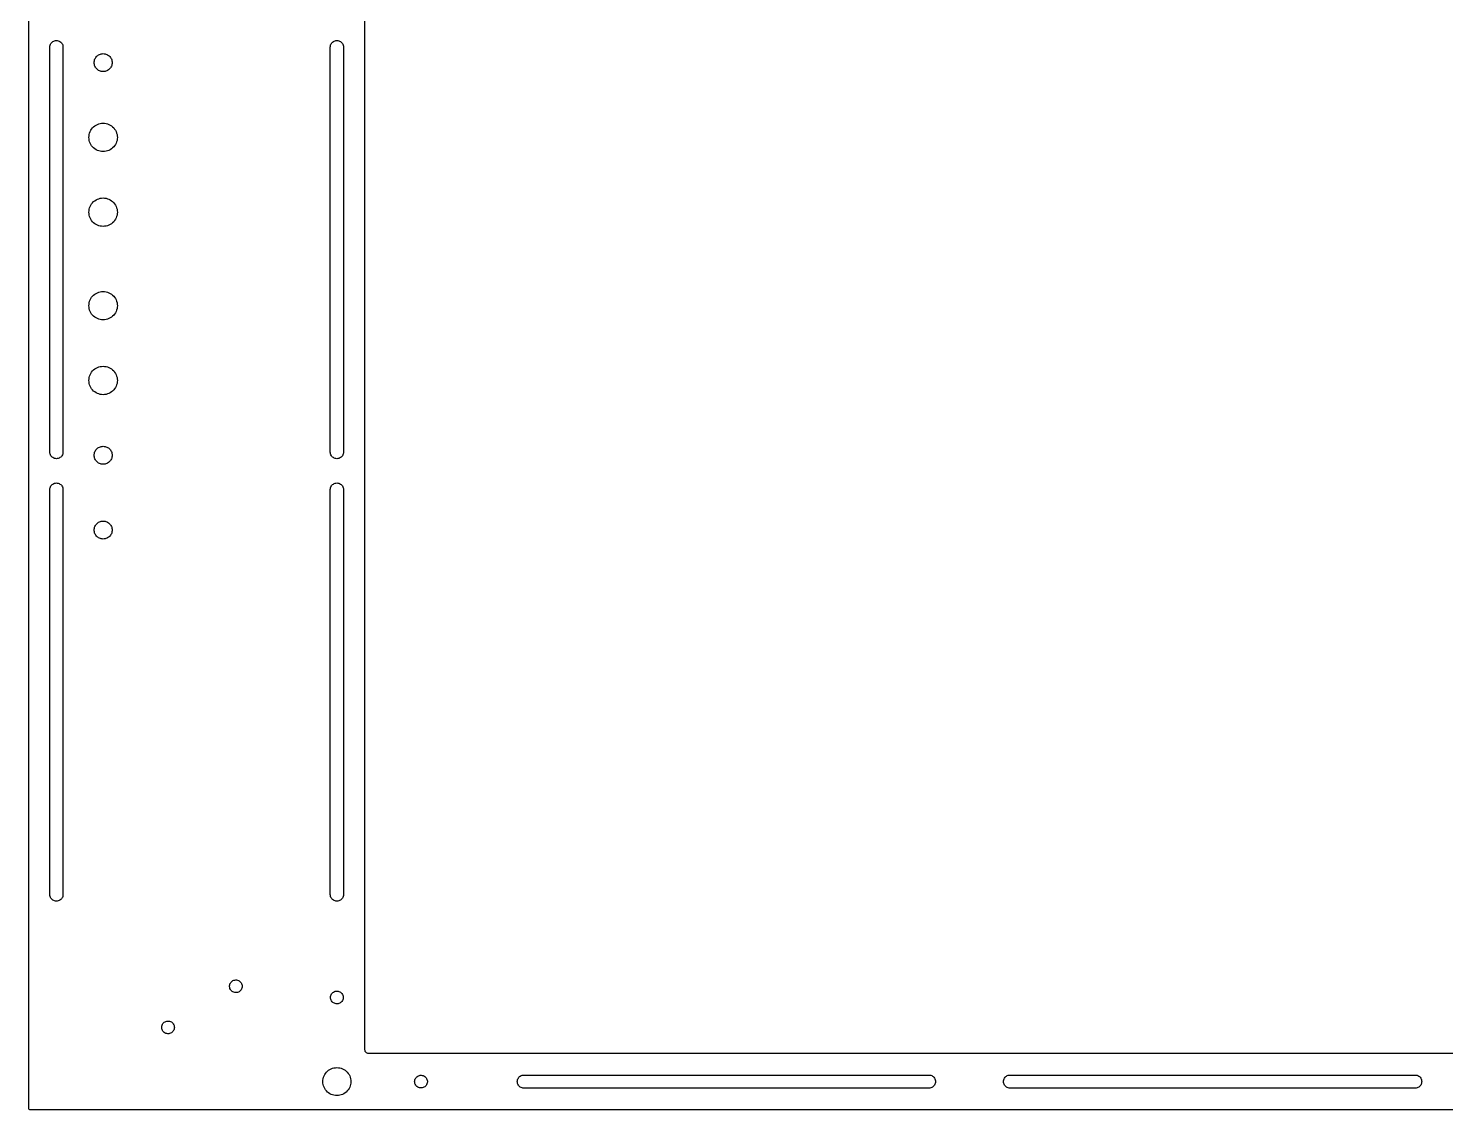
# Model space of a CAD drawing. Header units: metres. Extents: x -320 to 320, y -228 to 242.
# Drawn here: x -320 to 59, y -227.5 to 61.7 of the extents above; entities that cross this region are included whole.
import ezdxf

# ---------------------------------------------------------------- set-up
doc = ezdxf.new("R2010")
doc.units = ezdxf.units.M

msp = doc.modelspace()

# ---------------------------------------------------------------- linework, layer by layer
for p, q in [((-320, 242), (-320, -227)), ((-230, -211.5), (-230, 211.5)), ((-314.25, 56.6667), (-314.232, 56.9157)), ((-314.232, 56.9157), (-314.179, 57.1597)), ((-314.179, 57.1597), (-314.092, 57.3936)), ((-314.092, 57.3936), (-313.972, 57.6128)), ((-313.972, 57.6128), (-313.823, 57.8127)), ((-313.823, 57.8127), (-313.646, 57.9892)), ((-313.646, 57.9892), (-313.446, 58.1389)), ((-313.446, 58.1389), (-313.227, 58.2585)), ((-313.227, 58.2585), (-312.993, 58.3458)), ((-312.993, 58.3458), (-312.749, 58.3988)), ((-312.749, 58.3988), (-312.5, 58.4167)), ((-312.5, 58.4167), (-312.251, 58.3988)), ((-312.251, 58.3988), (-312.007, 58.3458)), ((-312.007, 58.3458), (-311.773, 58.2585)), ((-311.773, 58.2585), (-311.554, 58.1389)), ((-311.554, 58.1389), (-311.354, 57.9892)), ((-311.354, 57.9892), (-311.177, 57.8127)), ((-311.177, 57.8127), (-311.028, 57.6128)), ((-311.028, 57.6128), (-310.908, 57.3936)), ((-310.908, 57.3936), (-310.821, 57.1597)), ((-310.821, 57.1597), (-310.768, 56.9157)), ((-310.768, 56.9157), (-310.75, 56.6667)), ((-239.25, 56.6667), (-239.232, 56.9157)), ((-239.232, 56.9157), (-239.179, 57.1597)), ((-239.179, 57.1597), (-239.092, 57.3936)), ((-239.092, 57.3936), (-238.972, 57.6128)), ((-238.972, 57.6128), (-238.823, 57.8127)), ((-238.823, 57.8127), (-238.646, 57.9892)), ((-238.646, 57.9892), (-238.446, 58.1389)), ((-238.446, 58.1389), (-238.227, 58.2585)), ((-238.227, 58.2585), (-237.993, 58.3458)), ((-237.993, 58.3458), (-237.749, 58.3988)), ((-237.749, 58.3988), (-237.5, 58.4167)), ((-237.5, 58.4167), (-237.251, 58.3988)), ((-237.251, 58.3988), (-237.007, 58.3458)), ((-237.007, 58.3458), (-236.773, 58.2585)), ((-236.773, 58.2585), (-236.554, 58.1389)), ((-236.554, 58.1389), (-236.354, 57.9892)), ((-236.354, 57.9892), (-236.177, 57.8127)), ((-236.177, 57.8127), (-236.028, 57.6128)), ((-236.028, 57.6128), (-235.908, 57.3936)), ((-235.908, 57.3936), (-235.821, 57.1597)), ((-235.821, 57.1597), (-235.768, 56.9157)), ((-235.768, 56.9157), (-235.75, 56.6667)), ((-314.25, -51.6667), (-314.25, 56.6667)), ((-310.75, 56.6667), (-310.75, -51.6667)), ((-302.348, 52.999), (-302.283, 53.2416)), ((-302.283, 53.2416), (-302.193, 53.4762)), ((-302.193, 53.4762), (-302.078, 53.7)), ((-302.078, 53.7), (-301.942, 53.9107)), ((-301.942, 53.9107), (-301.784, 54.1059)), ((-301.784, 54.1059), (-301.606, 54.2835)), ((-301.606, 54.2835), (-301.411, 54.4416)), ((-301.411, 54.4416), (-301.2, 54.5785)), ((-301.2, 54.5785), (-300.976, 54.6925)), ((-300.976, 54.6925), (-300.742, 54.7825)), ((-300.742, 54.7825), (-300.499, 54.8475)), ((-300.499, 54.8475), (-300.251, 54.8868)), ((-300.251, 54.8868), (-300, 54.9)), ((-300, 54.9), (-299.749, 54.8868)), ((-299.749, 54.8868), (-299.501, 54.8475)), ((-299.501, 54.8475), (-299.258, 54.7825)), ((-299.258, 54.7825), (-299.024, 54.6925)), ((-299.024, 54.6925), (-298.8, 54.5785)), ((-298.8, 54.5785), (-298.589, 54.4416)), ((-298.589, 54.4416), (-298.394, 54.2835)), ((-298.394, 54.2835), (-298.216, 54.1059)), ((-298.216, 54.1059), (-298.058, 53.9107)), ((-298.058, 53.9107), (-297.922, 53.7)), ((-297.922, 53.7), (-297.807, 53.4762)), ((-297.807, 53.4762), (-297.717, 53.2416)), ((-297.717, 53.2416), (-297.652, 52.999)), ((-239.25, -51.6667), (-239.25, 56.6667)), ((-235.75, 56.6667), (-235.75, -51.6667)), ((-302.4, 52.5), (-302.387, 52.7509)), ((-302.387, 52.2491), (-302.4, 52.5)), ((-302.387, 52.7509), (-302.348, 52.999)), ((-302.348, 52.001), (-302.387, 52.2491)), ((-302.283, 51.7583), (-302.348, 52.001)), ((-302.193, 51.5238), (-302.283, 51.7583)), ((-302.078, 51.3), (-302.193, 51.5238)), ((-301.942, 51.0893), (-302.078, 51.3)), ((-301.784, 50.8941), (-301.942, 51.0893)), ((-301.606, 50.7164), (-301.784, 50.8941)), ((-301.411, 50.5583), (-301.606, 50.7164)), ((-301.2, 50.4215), (-301.411, 50.5583)), ((-300.976, 50.3075), (-301.2, 50.4215)), ((-300.742, 50.2175), (-300.976, 50.3075)), ((-300.499, 50.1524), (-300.742, 50.2175)), ((-300.251, 50.1131), (-300.499, 50.1524)), ((-300, 50.1), (-300.251, 50.1131)), ((-299.749, 50.1131), (-300, 50.1)), ((-299.501, 50.1524), (-299.749, 50.1131)), ((-299.258, 50.2175), (-299.501, 50.1524)), ((-299.024, 50.3075), (-299.258, 50.2175)), ((-298.8, 50.4215), (-299.024, 50.3075)), ((-298.589, 50.5583), (-298.8, 50.4215)), ((-298.394, 50.7164), (-298.589, 50.5583)), ((-298.216, 50.8941), (-298.394, 50.7164)), ((-298.058, 51.0893), (-298.216, 50.8941)), ((-297.922, 51.3), (-298.058, 51.0893)), ((-297.807, 51.5238), (-297.922, 51.3)), ((-297.717, 51.7583), (-297.807, 51.5238)), ((-297.652, 52.001), (-297.717, 51.7583)), ((-297.652, 52.999), (-297.613, 52.7509)), ((-297.613, 52.2491), (-297.652, 52.001)), ((-297.613, 52.7509), (-297.6, 52.5)), ((-297.6, 52.5), (-297.613, 52.2491)), ((-303.471, 34.0456), (-303.291, 34.4)), ((-303.291, 34.4), (-303.074, 34.7336)), ((-303.074, 34.7336), (-302.824, 35.0427)), ((-302.824, 35.0427), (-302.543, 35.3239)), ((-302.543, 35.3239), (-302.234, 35.5743)), ((-302.234, 35.5743), (-301.9, 35.7909)), ((-301.9, 35.7909), (-301.546, 35.9715)), ((-301.546, 35.9715), (-301.174, 36.114)), ((-301.174, 36.114), (-300.79, 36.2169)), ((-300.79, 36.2169), (-300.397, 36.2792)), ((-300.397, 36.2792), (-300, 36.3)), ((-300, 36.3), (-299.603, 36.2792)), ((-299.603, 36.2792), (-299.21, 36.2169)), ((-299.21, 36.2169), (-298.826, 36.114)), ((-298.826, 36.114), (-298.454, 35.9715)), ((-298.454, 35.9715), (-298.1, 35.7909)), ((-298.1, 35.7909), (-297.766, 35.5743)), ((-297.766, 35.5743), (-297.457, 35.3239)), ((-297.457, 35.3239), (-297.176, 35.0427)), ((-297.176, 35.0427), (-296.926, 34.7336)), ((-296.926, 34.7336), (-296.709, 34.4)), ((-296.709, 34.4), (-296.529, 34.0456)), ((-303.8, 32.5), (-303.779, 32.8972)), ((-303.779, 32.1028), (-303.8, 32.5)), ((-303.779, 32.8972), (-303.717, 33.2901)), ((-303.717, 31.7099), (-303.779, 32.1028)), ((-303.717, 33.2901), (-303.614, 33.6743)), ((-303.614, 31.3257), (-303.717, 31.7099)), ((-303.614, 33.6743), (-303.471, 34.0456)), ((-303.471, 30.9544), (-303.614, 31.3257)), ((-303.291, 30.6), (-303.471, 30.9544)), ((-303.074, 30.2664), (-303.291, 30.6)), ((-296.709, 30.6), (-296.926, 30.2664)), ((-296.529, 30.9544), (-296.709, 30.6)), ((-296.529, 34.0456), (-296.386, 33.6743)), ((-296.386, 31.3257), (-296.529, 30.9544)), ((-296.386, 33.6743), (-296.283, 33.2901)), ((-296.283, 31.7099), (-296.386, 31.3257)), ((-296.283, 33.2901), (-296.221, 32.8972)), ((-296.221, 32.1028), (-296.283, 31.7099)), ((-296.221, 32.8972), (-296.2, 32.5)), ((-296.2, 32.5), (-296.221, 32.1028)), ((-302.824, 29.9573), (-303.074, 30.2664)), ((-302.543, 29.676), (-302.824, 29.9573)), ((-302.234, 29.4257), (-302.543, 29.676)), ((-301.9, 29.2091), (-302.234, 29.4257)), ((-301.546, 29.0285), (-301.9, 29.2091)), ((-301.174, 28.886), (-301.546, 29.0285)), ((-300.79, 28.783), (-301.174, 28.886)), ((-300.397, 28.7208), (-300.79, 28.783)), ((-300, 28.7), (-300.397, 28.7208)), ((-299.603, 28.7208), (-300, 28.7)), ((-299.21, 28.783), (-299.603, 28.7208)), ((-298.826, 28.886), (-299.21, 28.783)), ((-298.454, 29.0285), (-298.826, 28.886)), ((-298.1, 29.2091), (-298.454, 29.0285)), ((-297.766, 29.4257), (-298.1, 29.2091)), ((-297.457, 29.676), (-297.766, 29.4257)), ((-297.176, 29.9573), (-297.457, 29.676)), ((-296.926, 30.2664), (-297.176, 29.9573)), ((-302.824, 15.0427), (-302.543, 15.3239)), ((-302.543, 15.3239), (-302.234, 15.5743)), ((-302.234, 15.5743), (-301.9, 15.7909)), ((-301.9, 15.7909), (-301.546, 15.9715)), ((-301.546, 15.9715), (-301.174, 16.114)), ((-301.174, 16.114), (-300.79, 16.2169)), ((-300.79, 16.2169), (-300.397, 16.2792)), ((-300.397, 16.2792), (-300, 16.3)), ((-300, 16.3), (-299.603, 16.2792)), ((-299.603, 16.2792), (-299.21, 16.2169)), ((-299.21, 16.2169), (-298.826, 16.114)), ((-298.826, 16.114), (-298.454, 15.9715)), ((-298.454, 15.9715), (-298.1, 15.7909)), ((-298.1, 15.7909), (-297.766, 15.5743)), ((-297.766, 15.5743), (-297.457, 15.3239)), ((-297.457, 15.3239), (-297.176, 15.0427)), ((-303.8, 12.5), (-303.779, 12.8972)), ((-303.779, 12.1028), (-303.8, 12.5)), ((-303.779, 12.8972), (-303.717, 13.2901)), ((-303.717, 11.7099), (-303.779, 12.1028)), ((-303.717, 13.2901), (-303.614, 13.6743)), ((-303.614, 11.3257), (-303.717, 11.7099)), ((-303.614, 13.6743), (-303.471, 14.0456)), ((-303.471, 14.0456), (-303.291, 14.4)), ((-303.291, 14.4), (-303.074, 14.7336)), ((-303.074, 14.7336), (-302.824, 15.0427)), ((-297.176, 15.0427), (-296.926, 14.7336)), ((-296.926, 14.7336), (-296.709, 14.4)), ((-296.709, 14.4), (-296.529, 14.0456)), ((-296.529, 14.0456), (-296.386, 13.6743)), ((-296.386, 13.6743), (-296.283, 13.2901)), ((-296.283, 11.7099), (-296.386, 11.3257)), ((-296.283, 13.2901), (-296.221, 12.8972)), ((-296.221, 12.1028), (-296.283, 11.7099)), ((-296.221, 12.8972), (-296.2, 12.5)), ((-296.2, 12.5), (-296.221, 12.1028)), ((-303.471, 10.9544), (-303.614, 11.3257)), ((-303.291, 10.6), (-303.471, 10.9544)), ((-303.074, 10.2664), (-303.291, 10.6)), ((-302.824, 9.9573), (-303.074, 10.2664)), ((-302.543, 9.676), (-302.824, 9.9573)), ((-302.234, 9.4257), (-302.543, 9.676)), ((-301.9, 9.2091), (-302.234, 9.4257)), ((-301.546, 9.0285), (-301.9, 9.2091)), ((-301.174, 8.886), (-301.546, 9.0285)), ((-300.79, 8.783), (-301.174, 8.886)), ((-300.397, 8.7208), (-300.79, 8.783)), ((-300, 8.7), (-300.397, 8.7208)), ((-299.603, 8.7208), (-300, 8.7)), ((-299.21, 8.783), (-299.603, 8.7208)), ((-298.826, 8.886), (-299.21, 8.783)), ((-298.454, 9.0285), (-298.826, 8.886)), ((-298.1, 9.2091), (-298.454, 9.0285)), ((-297.766, 9.4257), (-298.1, 9.2091)), ((-297.457, 9.676), (-297.766, 9.4257)), ((-297.176, 9.9573), (-297.457, 9.676)), ((-296.926, 10.2664), (-297.176, 9.9573)), ((-296.709, 10.6), (-296.926, 10.2664)), ((-296.529, 10.9544), (-296.709, 10.6)), ((-296.386, 11.3257), (-296.529, 10.9544)), ((-303.717, -11.7099), (-303.614, -11.3257)), ((-303.614, -11.3257), (-303.471, -10.9544)), ((-303.471, -10.9544), (-303.291, -10.6)), ((-303.291, -10.6), (-303.074, -10.2664)), ((-303.074, -10.2664), (-302.824, -9.9573)), ((-302.824, -9.9573), (-302.543, -9.676)), ((-302.543, -9.676), (-302.234, -9.4257)), ((-302.234, -9.4257), (-301.9, -9.2091)), ((-301.9, -9.2091), (-301.546, -9.0285)), ((-301.546, -9.0285), (-301.174, -8.886)), ((-301.174, -8.886), (-300.79, -8.783)), ((-300.79, -8.783), (-300.397, -8.7208)), ((-300.397, -8.7208), (-300, -8.7)), ((-300, -8.7), (-299.603, -8.7208)), ((-299.603, -8.7208), (-299.21, -8.783)), ((-299.21, -8.783), (-298.826, -8.886)), ((-298.826, -8.886), (-298.454, -9.0285)), ((-298.454, -9.0285), (-298.1, -9.2091)), ((-298.1, -9.2091), (-297.766, -9.4257)), ((-297.766, -9.4257), (-297.457, -9.676)), ((-297.457, -9.676), (-297.176, -9.9573)), ((-297.176, -9.9573), (-296.926, -10.2664)), ((-296.926, -10.2664), (-296.709, -10.6)), ((-296.709, -10.6), (-296.529, -10.9544)), ((-296.529, -10.9544), (-296.386, -11.3257)), ((-296.386, -11.3257), (-296.283, -11.7099)), ((-303.8, -12.5), (-303.779, -12.1028)), ((-303.779, -12.8972), (-303.8, -12.5)), ((-303.779, -12.1028), (-303.717, -11.7099)), ((-303.717, -13.2901), (-303.779, -12.8972)), ((-303.614, -13.6743), (-303.717, -13.2901)), ((-303.471, -14.0456), (-303.614, -13.6743)), ((-303.291, -14.4), (-303.471, -14.0456)), ((-303.074, -14.7336), (-303.291, -14.4)), ((-302.824, -15.0427), (-303.074, -14.7336)), ((-302.543, -15.3239), (-302.824, -15.0427)), ((-297.176, -15.0427), (-297.457, -15.3239)), ((-296.926, -14.7336), (-297.176, -15.0427)), ((-296.709, -14.4), (-296.926, -14.7336)), ((-296.529, -14.0456), (-296.709, -14.4)), ((-296.386, -13.6743), (-296.529, -14.0456)), ((-296.283, -13.2901), (-296.386, -13.6743)), ((-296.283, -11.7099), (-296.221, -12.1028)), ((-296.221, -12.8972), (-296.283, -13.2901)), ((-296.221, -12.1028), (-296.2, -12.5)), ((-296.2, -12.5), (-296.221, -12.8972)), ((-302.234, -15.5743), (-302.543, -15.3239)), ((-301.9, -15.7909), (-302.234, -15.5743)), ((-301.546, -15.9715), (-301.9, -15.7909)), ((-301.174, -16.114), (-301.546, -15.9715)), ((-300.79, -16.2169), (-301.174, -16.114)), ((-300.397, -16.2792), (-300.79, -16.2169)), ((-300, -16.3), (-300.397, -16.2792)), ((-299.603, -16.2792), (-300, -16.3)), ((-299.21, -16.2169), (-299.603, -16.2792)), ((-298.826, -16.114), (-299.21, -16.2169)), ((-298.454, -15.9715), (-298.826, -16.114)), ((-298.1, -15.7909), (-298.454, -15.9715)), ((-297.766, -15.5743), (-298.1, -15.7909)), ((-297.457, -15.3239), (-297.766, -15.5743)), ((-303.291, -30.6), (-303.074, -30.2664)), ((-303.074, -30.2664), (-302.824, -29.9573)), ((-302.824, -29.9573), (-302.543, -29.676)), ((-302.543, -29.676), (-302.234, -29.4257)), ((-302.234, -29.4257), (-301.9, -29.2091)), ((-301.9, -29.2091), (-301.546, -29.0285)), ((-301.546, -29.0285), (-301.174, -28.886)), ((-301.174, -28.886), (-300.79, -28.783)), ((-300.79, -28.783), (-300.397, -28.7208)), ((-300.397, -28.7208), (-300, -28.7)), ((-300, -28.7), (-299.603, -28.7208)), ((-299.603, -28.7208), (-299.21, -28.783)), ((-299.21, -28.783), (-298.826, -28.886)), ((-298.826, -28.886), (-298.454, -29.0285)), ((-298.454, -29.0285), (-298.1, -29.2091)), ((-298.1, -29.2091), (-297.766, -29.4257)), ((-297.766, -29.4257), (-297.457, -29.676)), ((-297.457, -29.676), (-297.176, -29.9573)), ((-297.176, -29.9573), (-296.926, -30.2664)), ((-296.926, -30.2664), (-296.709, -30.6)), ((-303.8, -32.5), (-303.779, -32.1028)), ((-303.779, -32.8972), (-303.8, -32.5)), ((-303.779, -32.1028), (-303.717, -31.7099)), ((-303.717, -33.2901), (-303.779, -32.8972)), ((-303.717, -31.7099), (-303.614, -31.3257)), ((-303.614, -33.6743), (-303.717, -33.2901)), ((-303.614, -31.3257), (-303.471, -30.9544)), ((-303.471, -34.0456), (-303.614, -33.6743)), ((-303.471, -30.9544), (-303.291, -30.6)), ((-303.291, -34.4), (-303.471, -34.0456)), ((-296.709, -30.6), (-296.529, -30.9544)), ((-296.529, -34.0456), (-296.709, -34.4)), ((-296.529, -30.9544), (-296.386, -31.3257)), ((-296.386, -33.6743), (-296.529, -34.0456)), ((-296.386, -31.3257), (-296.283, -31.7099)), ((-296.283, -33.2901), (-296.386, -33.6743)), ((-296.283, -31.7099), (-296.221, -32.1028)), ((-296.221, -32.8972), (-296.283, -33.2901)), ((-296.221, -32.1028), (-296.2, -32.5)), ((-296.2, -32.5), (-296.221, -32.8972)), ((-303.074, -34.7336), (-303.291, -34.4)), ((-302.824, -35.0427), (-303.074, -34.7336)), ((-302.543, -35.3239), (-302.824, -35.0427)), ((-302.234, -35.5743), (-302.543, -35.3239)), ((-301.9, -35.7909), (-302.234, -35.5743)), ((-301.546, -35.9715), (-301.9, -35.7909)), ((-301.174, -36.114), (-301.546, -35.9715)), ((-300.79, -36.2169), (-301.174, -36.114)), ((-300.397, -36.2792), (-300.79, -36.2169)), ((-300, -36.3), (-300.397, -36.2792)), ((-299.603, -36.2792), (-300, -36.3)), ((-299.21, -36.2169), (-299.603, -36.2792)), ((-298.826, -36.114), (-299.21, -36.2169)), ((-298.454, -35.9715), (-298.826, -36.114)), ((-298.1, -35.7909), (-298.454, -35.9715)), ((-297.766, -35.5743), (-298.1, -35.7909)), ((-297.457, -35.3239), (-297.766, -35.5743)), ((-297.176, -35.0427), (-297.457, -35.3239)), ((-296.926, -34.7336), (-297.176, -35.0427)), ((-296.709, -34.4), (-296.926, -34.7336)), ((-314.232, -51.9157), (-314.25, -51.6667)), ((-314.179, -52.1597), (-314.232, -51.9157)), ((-314.092, -52.3936), (-314.179, -52.1597)), ((-313.972, -52.6128), (-314.092, -52.3936)), ((-313.823, -52.8127), (-313.972, -52.6128)), ((-313.646, -52.9892), (-313.823, -52.8127)), ((-313.446, -53.1389), (-313.646, -52.9892)), ((-311.354, -52.9892), (-311.554, -53.1389)), ((-311.177, -52.8127), (-311.354, -52.9892)), ((-311.028, -52.6128), (-311.177, -52.8127)), ((-310.908, -52.3936), (-311.028, -52.6128)), ((-310.821, -52.1597), (-310.908, -52.3936)), ((-310.768, -51.9157), (-310.821, -52.1597)), ((-310.75, -51.6667), (-310.768, -51.9157)), ((-302.4, -52.5), (-302.387, -52.2491)), ((-302.387, -52.7509), (-302.4, -52.5)), ((-302.387, -52.2491), (-302.348, -52.001)), ((-302.348, -52.999), (-302.387, -52.7509)), ((-302.348, -52.001), (-302.283, -51.7583)), ((-302.283, -53.2416), (-302.348, -52.999)), ((-302.283, -51.7583), (-302.193, -51.5238)), ((-302.193, -51.5238), (-302.078, -51.3)), ((-302.078, -51.3), (-301.942, -51.0893)), ((-301.942, -51.0893), (-301.784, -50.8941)), ((-301.784, -50.8941), (-301.606, -50.7164)), ((-301.606, -50.7164), (-301.411, -50.5583)), ((-301.411, -50.5583), (-301.2, -50.4215)), ((-301.2, -50.4215), (-300.976, -50.3075)), ((-300.976, -50.3075), (-300.742, -50.2175)), ((-300.742, -50.2175), (-300.499, -50.1524)), ((-300.499, -50.1524), (-300.251, -50.1131)), ((-300.251, -50.1131), (-300, -50.1)), ((-300, -50.1), (-299.749, -50.1131)), ((-299.749, -50.1131), (-299.501, -50.1524)), ((-299.501, -50.1524), (-299.258, -50.2175)), ((-299.258, -50.2175), (-299.024, -50.3075)), ((-299.024, -50.3075), (-298.8, -50.4215)), ((-298.8, -50.4215), (-298.589, -50.5583)), ((-298.589, -50.5583), (-298.394, -50.7164)), ((-298.394, -50.7164), (-298.216, -50.8941)), ((-298.216, -50.8941), (-298.058, -51.0893)), ((-298.058, -51.0893), (-297.922, -51.3)), ((-297.922, -51.3), (-297.807, -51.5238)), ((-297.807, -51.5238), (-297.717, -51.7583)), ((-297.717, -51.7583), (-297.652, -52.001)), ((-297.652, -52.999), (-297.717, -53.2416)), ((-297.652, -52.001), (-297.613, -52.2491)), ((-297.613, -52.7509), (-297.652, -52.999)), ((-297.613, -52.2491), (-297.6, -52.5)), ((-297.6, -52.5), (-297.613, -52.7509)), ((-239.232, -51.9157), (-239.25, -51.6667)), ((-239.179, -52.1597), (-239.232, -51.9157)), ((-239.092, -52.3936), (-239.179, -52.1597)), ((-238.972, -52.6128), (-239.092, -52.3936)), ((-238.823, -52.8127), (-238.972, -52.6128)), ((-238.646, -52.9892), (-238.823, -52.8127)), ((-238.446, -53.1389), (-238.646, -52.9892)), ((-236.354, -52.9892), (-236.554, -53.1389)), ((-236.177, -52.8127), (-236.354, -52.9892)), ((-236.028, -52.6128), (-236.177, -52.8127)), ((-235.908, -52.3936), (-236.028, -52.6128)), ((-235.821, -52.1597), (-235.908, -52.3936)), ((-235.768, -51.9157), (-235.821, -52.1597)), ((-235.75, -51.6667), (-235.768, -51.9157)), ((-313.227, -53.2585), (-313.446, -53.1389)), ((-312.993, -53.3458), (-313.227, -53.2585)), ((-312.749, -53.3988), (-312.993, -53.3458)), ((-312.5, -53.4167), (-312.749, -53.3988)), ((-312.251, -53.3988), (-312.5, -53.4167)), ((-312.007, -53.3458), (-312.251, -53.3988)), ((-311.773, -53.2585), (-312.007, -53.3458)), ((-311.554, -53.1389), (-311.773, -53.2585)), ((-302.193, -53.4762), (-302.283, -53.2416)), ((-302.078, -53.7), (-302.193, -53.4762)), ((-301.942, -53.9107), (-302.078, -53.7)), ((-301.784, -54.1059), (-301.942, -53.9107)), ((-301.606, -54.2835), (-301.784, -54.1059)), ((-301.411, -54.4416), (-301.606, -54.2835)), ((-301.2, -54.5785), (-301.411, -54.4416)), ((-300.976, -54.6925), (-301.2, -54.5785)), ((-300.742, -54.7825), (-300.976, -54.6925)), ((-300.499, -54.8475), (-300.742, -54.7825)), ((-300.251, -54.8868), (-300.499, -54.8475)), ((-300, -54.9), (-300.251, -54.8868)), ((-299.749, -54.8868), (-300, -54.9)), ((-299.501, -54.8475), (-299.749, -54.8868)), ((-299.258, -54.7825), (-299.501, -54.8475)), ((-299.024, -54.6925), (-299.258, -54.7825)), ((-298.8, -54.5785), (-299.024, -54.6925)), ((-298.589, -54.4416), (-298.8, -54.5785)), ((-298.394, -54.2835), (-298.589, -54.4416)), ((-298.216, -54.1059), (-298.394, -54.2835)), ((-298.058, -53.9107), (-298.216, -54.1059)), ((-297.922, -53.7), (-298.058, -53.9107)), ((-297.807, -53.4762), (-297.922, -53.7)), ((-297.717, -53.2416), (-297.807, -53.4762)), ((-238.227, -53.2585), (-238.446, -53.1389)), ((-237.993, -53.3458), (-238.227, -53.2585)), ((-237.749, -53.3988), (-237.993, -53.3458)), ((-237.5, -53.4167), (-237.749, -53.3988)), ((-237.251, -53.3988), (-237.5, -53.4167)), ((-237.007, -53.3458), (-237.251, -53.3988)), ((-236.773, -53.2585), (-237.007, -53.3458)), ((-236.554, -53.1389), (-236.773, -53.2585)), ((-313.972, -60.7205), (-313.823, -60.5207)), ((-313.823, -60.5207), (-313.646, -60.3441)), ((-313.646, -60.3441), (-313.446, -60.1945)), ((-313.446, -60.1945), (-313.227, -60.0748)), ((-313.227, -60.0748), (-312.993, -59.9875)), ((-312.993, -59.9875), (-312.749, -59.9345)), ((-312.749, -59.9345), (-312.5, -59.9167)), ((-312.5, -59.9167), (-312.251, -59.9345)), ((-312.251, -59.9345), (-312.007, -59.9875)), ((-312.007, -59.9875), (-311.773, -60.0748)), ((-311.773, -60.0748), (-311.554, -60.1945)), ((-311.554, -60.1945), (-311.354, -60.3441)), ((-311.354, -60.3441), (-311.177, -60.5207)), ((-311.177, -60.5207), (-311.028, -60.7205)), ((-238.972, -60.7205), (-238.823, -60.5207)), ((-238.823, -60.5207), (-238.646, -60.3441)), ((-238.646, -60.3441), (-238.446, -60.1945)), ((-238.446, -60.1945), (-238.227, -60.0748)), ((-238.227, -60.0748), (-237.993, -59.9875)), ((-237.993, -59.9875), (-237.749, -59.9345)), ((-237.749, -59.9345), (-237.5, -59.9167)), ((-237.5, -59.9167), (-237.251, -59.9345)), ((-237.251, -59.9345), (-237.007, -59.9875)), ((-237.007, -59.9875), (-236.773, -60.0748)), ((-236.773, -60.0748), (-236.554, -60.1945)), ((-236.554, -60.1945), (-236.354, -60.3441)), ((-236.354, -60.3441), (-236.177, -60.5207)), ((-236.177, -60.5207), (-236.028, -60.7205)), ((-314.25, -61.6667), (-314.232, -61.4176)), ((-314.25, -170), (-314.25, -61.6667)), ((-314.232, -61.4176), (-314.179, -61.1736)), ((-314.179, -61.1736), (-314.092, -60.9397)), ((-314.092, -60.9397), (-313.972, -60.7205)), ((-311.028, -60.7205), (-310.908, -60.9397)), ((-310.908, -60.9397), (-310.821, -61.1736)), ((-310.821, -61.1736), (-310.768, -61.4176)), ((-310.768, -61.4176), (-310.75, -61.6667)), ((-310.75, -61.6667), (-310.75, -170)), ((-239.25, -61.6667), (-239.232, -61.4176)), ((-239.25, -170), (-239.25, -61.6667)), ((-239.232, -61.4176), (-239.179, -61.1736)), ((-239.179, -61.1736), (-239.092, -60.9397)), ((-239.092, -60.9397), (-238.972, -60.7205)), ((-236.028, -60.7205), (-235.908, -60.9397)), ((-235.908, -60.9397), (-235.821, -61.1736)), ((-235.821, -61.1736), (-235.768, -61.4176)), ((-235.768, -61.4176), (-235.75, -61.6667)), ((-235.75, -61.6667), (-235.75, -170)), ((-302.387, -72.2491), (-302.348, -72.001)), ((-302.348, -72.001), (-302.283, -71.7584)), ((-302.283, -71.7584), (-302.193, -71.5238)), ((-302.193, -71.5238), (-302.078, -71.3)), ((-302.078, -71.3), (-301.942, -71.0893)), ((-301.942, -71.0893), (-301.784, -70.8941)), ((-301.784, -70.8941), (-301.606, -70.7164)), ((-301.606, -70.7164), (-301.411, -70.5583)), ((-301.411, -70.5583), (-301.2, -70.4215)), ((-301.2, -70.4215), (-300.976, -70.3075)), ((-300.976, -70.3075), (-300.742, -70.2175)), ((-300.742, -70.2175), (-300.499, -70.1524)), ((-300.499, -70.1524), (-300.251, -70.1131)), ((-300.251, -70.1131), (-300, -70.1)), ((-300, -70.1), (-299.749, -70.1131)), ((-299.749, -70.1131), (-299.501, -70.1524)), ((-299.501, -70.1524), (-299.258, -70.2175)), ((-299.258, -70.2175), (-299.024, -70.3075)), ((-299.024, -70.3075), (-298.8, -70.4215)), ((-298.8, -70.4215), (-298.589, -70.5583)), ((-298.589, -70.5583), (-298.394, -70.7164)), ((-298.394, -70.7164), (-298.216, -70.8941)), ((-298.216, -70.8941), (-298.058, -71.0893)), ((-298.058, -71.0893), (-297.922, -71.3)), ((-297.922, -71.3), (-297.807, -71.5238)), ((-297.807, -71.5238), (-297.717, -71.7584)), ((-297.717, -71.7584), (-297.652, -72.001)), ((-297.652, -72.001), (-297.613, -72.2491)), ((-302.4, -72.5), (-302.387, -72.2491)), ((-302.387, -72.7509), (-302.4, -72.5)), ((-302.348, -72.999), (-302.387, -72.7509)), ((-302.283, -73.2416), (-302.348, -72.999)), ((-302.193, -73.4762), (-302.283, -73.2416)), ((-302.078, -73.7), (-302.193, -73.4762)), ((-301.942, -73.9107), (-302.078, -73.7)), ((-301.784, -74.1059), (-301.942, -73.9107)), ((-301.606, -74.2835), (-301.784, -74.1059)), ((-301.411, -74.4416), (-301.606, -74.2835)), ((-301.2, -74.5785), (-301.411, -74.4416)), ((-300.976, -74.6925), (-301.2, -74.5785)), ((-300.742, -74.7825), (-300.976, -74.6925)), ((-300.499, -74.8475), (-300.742, -74.7825)), ((-300.251, -74.8869), (-300.499, -74.8475)), ((-300, -74.9), (-300.251, -74.8869)), ((-299.749, -74.8869), (-300, -74.9)), ((-299.501, -74.8475), (-299.749, -74.8869)), ((-299.258, -74.7825), (-299.501, -74.8475)), ((-299.024, -74.6925), (-299.258, -74.7825)), ((-298.8, -74.5785), (-299.024, -74.6925)), ((-298.589, -74.4416), (-298.8, -74.5785)), ((-298.394, -74.2835), (-298.589, -74.4416)), ((-298.216, -74.1059), (-298.394, -74.2835)), ((-298.058, -73.9107), (-298.216, -74.1059)), ((-297.922, -73.7), (-298.058, -73.9107)), ((-297.807, -73.4762), (-297.922, -73.7)), ((-297.717, -73.2416), (-297.807, -73.4762)), ((-297.652, -72.999), (-297.717, -73.2416)), ((-297.613, -72.7509), (-297.652, -72.999)), ((-297.613, -72.2491), (-297.6, -72.5)), ((-297.6, -72.5), (-297.613, -72.7509)), ((-314.232, -170.249), (-314.25, -170)), ((-314.179, -170.493), (-314.232, -170.249)), ((-314.092, -170.727), (-314.179, -170.493)), ((-310.821, -170.493), (-310.908, -170.727)), ((-310.768, -170.249), (-310.821, -170.493)), ((-310.75, -170), (-310.768, -170.249)), ((-239.232, -170.249), (-239.25, -170)), ((-239.179, -170.493), (-239.232, -170.249)), ((-239.092, -170.727), (-239.179, -170.493)), ((-235.821, -170.493), (-235.908, -170.727)), ((-235.768, -170.249), (-235.821, -170.493)), ((-235.75, -170), (-235.768, -170.249)), ((-313.972, -170.946), (-314.092, -170.727)), ((-313.823, -171.146), (-313.972, -170.946)), ((-313.646, -171.323), (-313.823, -171.146)), ((-313.446, -171.472), (-313.646, -171.323)), ((-313.227, -171.592), (-313.446, -171.472)), ((-312.993, -171.679), (-313.227, -171.592)), ((-312.749, -171.732), (-312.993, -171.679)), ((-312.5, -171.75), (-312.749, -171.732)), ((-312.251, -171.732), (-312.5, -171.75)), ((-312.007, -171.679), (-312.251, -171.732)), ((-311.773, -171.592), (-312.007, -171.679)), ((-311.554, -171.472), (-311.773, -171.592)), ((-311.354, -171.323), (-311.554, -171.472)), ((-311.177, -171.146), (-311.354, -171.323)), ((-311.028, -170.946), (-311.177, -171.146)), ((-310.908, -170.727), (-311.028, -170.946)), ((-238.972, -170.946), (-239.092, -170.727)), ((-238.823, -171.146), (-238.972, -170.946)), ((-238.646, -171.323), (-238.823, -171.146)), ((-238.446, -171.472), (-238.646, -171.323)), ((-238.227, -171.592), (-238.446, -171.472)), ((-237.993, -171.679), (-238.227, -171.592)), ((-237.749, -171.732), (-237.993, -171.679)), ((-237.5, -171.75), (-237.749, -171.732)), ((-237.251, -171.732), (-237.5, -171.75)), ((-237.007, -171.679), (-237.251, -171.732)), ((-236.773, -171.592), (-237.007, -171.679)), ((-236.554, -171.472), (-236.773, -171.592)), ((-236.354, -171.323), (-236.554, -171.472)), ((-236.177, -171.146), (-236.354, -171.323)), ((-236.028, -170.946), (-236.177, -171.146)), ((-235.908, -170.727), (-236.028, -170.946)), ((-265.846, -193.461), (-265.68, -193.276)), ((-265.68, -193.276), (-265.489, -193.117)), ((-265.489, -193.117), (-265.277, -192.988)), ((-265.277, -192.988), (-265.049, -192.891)), ((-265.049, -192.891), (-264.809, -192.828)), ((-264.809, -192.828), (-264.562, -192.801)), ((-264.562, -192.801), (-264.314, -192.81)), ((-264.314, -192.81), (-264.07, -192.855)), ((-264.07, -192.855), (-263.835, -192.935)), ((-263.835, -192.935), (-263.614, -193.049)), ((-263.614, -193.049), (-263.413, -193.193)), ((-263.413, -193.193), (-263.234, -193.366)), ((-266.195, -194.376), (-266.159, -194.13)), ((-266.195, -194.624), (-266.195, -194.376)), ((-266.159, -194.87), (-266.195, -194.624)), ((-266.159, -194.13), (-266.088, -193.893)), ((-266.088, -195.107), (-266.159, -194.87)), ((-266.088, -193.893), (-265.982, -193.668)), ((-265.982, -195.332), (-266.088, -195.107)), ((-265.982, -193.668), (-265.846, -193.461)), ((-265.846, -195.539), (-265.982, -195.332)), ((-265.68, -195.724), (-265.846, -195.539)), ((-265.489, -195.883), (-265.68, -195.724)), ((-265.277, -196.012), (-265.489, -195.883)), ((-265.049, -196.109), (-265.277, -196.012)), ((-264.809, -196.172), (-265.049, -196.109)), ((-264.562, -196.199), (-264.809, -196.172)), ((-264.314, -196.19), (-264.562, -196.199)), ((-264.07, -196.145), (-264.314, -196.19)), ((-263.835, -196.065), (-264.07, -196.145)), ((-263.614, -195.951), (-263.835, -196.065)), ((-263.413, -195.807), (-263.614, -195.951)), ((-263.234, -195.634), (-263.413, -195.807)), ((-263.234, -193.366), (-263.082, -193.562)), ((-263.082, -195.438), (-263.234, -195.634)), ((-263.082, -193.562), (-262.961, -193.778)), ((-262.961, -195.222), (-263.082, -195.438)), ((-262.961, -193.778), (-262.872, -194.01)), ((-262.872, -194.99), (-262.961, -195.222)), ((-262.872, -194.01), (-262.818, -194.252)), ((-262.818, -194.748), (-262.872, -194.99)), ((-262.818, -194.252), (-262.8, -194.5)), ((-262.8, -194.5), (-262.818, -194.748)), ((-239.182, -197.252), (-239.128, -197.01)), ((-239.128, -197.01), (-239.039, -196.778)), ((-239.039, -196.778), (-238.918, -196.562)), ((-238.918, -196.562), (-238.766, -196.366)), ((-238.766, -196.366), (-238.587, -196.193)), ((-238.587, -196.193), (-238.386, -196.049)), ((-238.386, -196.049), (-238.165, -195.935)), ((-238.165, -195.935), (-237.93, -195.855)), ((-237.93, -195.855), (-237.686, -195.81)), ((-237.686, -195.81), (-237.438, -195.801)), ((-237.438, -195.801), (-237.191, -195.828)), ((-237.191, -195.828), (-236.951, -195.891)), ((-236.951, -195.891), (-236.723, -195.988)), ((-236.723, -195.988), (-236.511, -196.117)), ((-236.511, -196.117), (-236.32, -196.276)), ((-236.32, -196.276), (-236.154, -196.461)), ((-236.154, -196.461), (-236.018, -196.668)), ((-236.018, -196.668), (-235.912, -196.893)), ((-235.912, -196.893), (-235.841, -197.13)), ((-239.2, -197.5), (-239.182, -197.252)), ((-239.182, -197.748), (-239.2, -197.5)), ((-239.128, -197.99), (-239.182, -197.748)), ((-239.039, -198.222), (-239.128, -197.99)), ((-238.918, -198.438), (-239.039, -198.222)), ((-238.766, -198.634), (-238.918, -198.438)), ((-238.587, -198.807), (-238.766, -198.634)), ((-238.386, -198.951), (-238.587, -198.807)), ((-238.165, -199.065), (-238.386, -198.951)), ((-237.93, -199.145), (-238.165, -199.065)), ((-237.686, -199.19), (-237.93, -199.145)), ((-237.438, -199.199), (-237.686, -199.19)), ((-237.191, -199.172), (-237.438, -199.199)), ((-236.951, -199.109), (-237.191, -199.172)), ((-236.723, -199.012), (-236.951, -199.109)), ((-236.511, -198.883), (-236.723, -199.012)), ((-236.32, -198.724), (-236.511, -198.883)), ((-236.154, -198.539), (-236.32, -198.724)), ((-236.018, -198.332), (-236.154, -198.539)), ((-235.912, -198.107), (-236.018, -198.332)), ((-235.841, -197.87), (-235.912, -198.107)), ((-235.841, -197.13), (-235.805, -197.376)), ((-235.805, -197.624), (-235.841, -197.87)), ((-235.805, -197.376), (-235.805, -197.624)), ((-284.132, -204.668), (-283.996, -204.461)), ((-283.996, -204.461), (-283.83, -204.276)), ((-283.83, -204.276), (-283.639, -204.117)), ((-283.639, -204.117), (-283.427, -203.988)), ((-283.427, -203.988), (-283.199, -203.891)), ((-283.199, -203.891), (-282.959, -203.828)), ((-282.959, -203.828), (-282.712, -203.801)), ((-282.712, -203.801), (-282.464, -203.81)), ((-282.464, -203.81), (-282.22, -203.855)), ((-282.22, -203.855), (-281.985, -203.935)), ((-281.985, -203.935), (-281.764, -204.049)), ((-281.764, -204.049), (-281.563, -204.193)), ((-281.563, -204.193), (-281.384, -204.366)), ((-281.384, -204.366), (-281.232, -204.562)), ((-281.232, -204.562), (-281.111, -204.778)), ((-284.345, -205.376), (-284.309, -205.13)), ((-284.345, -205.624), (-284.345, -205.376)), ((-284.309, -205.87), (-284.345, -205.624)), ((-284.309, -205.13), (-284.238, -204.893)), ((-284.238, -206.107), (-284.309, -205.87)), ((-284.238, -204.893), (-284.132, -204.668)), ((-284.132, -206.332), (-284.238, -206.107)), ((-283.996, -206.539), (-284.132, -206.332)), ((-283.83, -206.724), (-283.996, -206.539)), ((-283.639, -206.883), (-283.83, -206.724)), ((-283.427, -207.012), (-283.639, -206.883)), ((-283.199, -207.109), (-283.427, -207.012)), ((-282.959, -207.172), (-283.199, -207.109)), ((-282.712, -207.199), (-282.959, -207.172)), ((-282.464, -207.19), (-282.712, -207.199)), ((-282.22, -207.145), (-282.464, -207.19)), ((-281.985, -207.065), (-282.22, -207.145)), ((-281.764, -206.951), (-281.985, -207.065)), ((-281.563, -206.807), (-281.764, -206.951)), ((-281.384, -206.634), (-281.563, -206.807)), ((-281.232, -206.438), (-281.384, -206.634)), ((-281.111, -206.222), (-281.232, -206.438)), ((-281.111, -204.778), (-281.022, -205.01)), ((-281.022, -205.99), (-281.111, -206.222)), ((-281.022, -205.01), (-280.968, -205.252)), ((-280.968, -205.748), (-281.022, -205.99)), ((-280.968, -205.252), (-280.95, -205.5)), ((-280.95, -205.5), (-280.968, -205.748)), ((-229.975, -211.723), (-230, -211.5)), ((-229.901, -211.934), (-229.975, -211.723)), ((-229.782, -212.123), (-229.901, -211.934)), ((-229.623, -212.282), (-229.782, -212.123)), ((-229.434, -212.401), (-229.623, -212.282)), ((-229.223, -212.475), (-229.434, -212.401)), ((-229, -212.5), (-229.223, -212.475)), ((229, -212.5), (-229, -212.5)), ((-241.25, -220), (-241.229, -219.608)), ((-241.229, -219.608), (-241.168, -219.22)), ((-241.168, -219.22), (-241.066, -218.841)), ((-241.066, -218.841), (-240.926, -218.475)), ((-240.926, -218.475), (-240.748, -218.125)), ((-240.748, -218.125), (-240.534, -217.796)), ((-240.534, -217.796), (-240.287, -217.491)), ((-240.287, -217.491), (-240.009, -217.213)), ((-240.009, -217.213), (-239.704, -216.966)), ((-239.704, -216.966), (-239.375, -216.752)), ((-239.375, -216.752), (-239.025, -216.574)), ((-239.025, -216.574), (-238.659, -216.434)), ((-238.659, -216.434), (-238.28, -216.332)), ((-238.28, -216.332), (-237.892, -216.271)), ((-237.892, -216.271), (-237.5, -216.25)), ((-237.5, -216.25), (-237.108, -216.271)), ((-237.108, -216.271), (-236.72, -216.332)), ((-236.72, -216.332), (-236.341, -216.434)), ((-236.341, -216.434), (-235.975, -216.574)), ((-235.975, -216.574), (-235.625, -216.752)), ((-235.625, -216.752), (-235.296, -216.966)), ((-235.296, -216.966), (-234.991, -217.213)), ((-234.991, -217.213), (-234.713, -217.491)), ((-234.713, -217.491), (-234.466, -217.796)), ((-234.466, -217.796), (-234.252, -218.125)), ((-234.252, -218.125), (-234.074, -218.475)), ((-234.074, -218.475), (-233.934, -218.841)), ((-233.934, -218.841), (-233.832, -219.22)), ((-233.832, -219.22), (-233.771, -219.608)), ((-233.771, -219.608), (-233.75, -220)), ((-216.7, -220), (-216.682, -219.752)), ((-216.682, -219.752), (-216.628, -219.51)), ((-216.628, -219.51), (-216.539, -219.278)), ((-216.539, -219.278), (-216.418, -219.062)), ((-216.418, -219.062), (-216.266, -218.866)), ((-216.266, -218.866), (-216.087, -218.693)), ((-216.087, -218.693), (-215.886, -218.549)), ((-215.886, -218.549), (-215.665, -218.435)), ((-215.665, -218.435), (-215.43, -218.355)), ((-215.43, -218.355), (-215.186, -218.31)), ((-215.186, -218.31), (-214.938, -218.301)), ((-214.938, -218.301), (-214.691, -218.328)), ((-214.691, -218.328), (-214.451, -218.391)), ((-214.451, -218.391), (-214.223, -218.488)), ((-214.223, -218.488), (-214.011, -218.617)), ((-214.011, -218.617), (-213.82, -218.776)), ((-213.82, -218.776), (-213.654, -218.961)), ((-213.654, -218.961), (-213.518, -219.168)), ((-213.518, -219.168), (-213.412, -219.393)), ((-213.412, -219.393), (-213.341, -219.63)), ((-213.341, -219.63), (-213.305, -219.876)), ((-189.25, -220), (-189.232, -219.751)), ((-189.232, -219.751), (-189.179, -219.507)), ((-189.179, -219.507), (-189.092, -219.273)), ((-189.092, -219.273), (-188.972, -219.054)), ((-188.972, -219.054), (-188.823, -218.854)), ((-188.823, -218.854), (-188.646, -218.677)), ((-188.646, -218.677), (-188.446, -218.528)), ((-188.446, -218.528), (-188.227, -218.408)), ((-188.227, -218.408), (-187.993, -218.321)), ((-187.993, -218.321), (-187.749, -218.268)), ((-187.749, -218.268), (-187.5, -218.25)), ((-187.5, -218.25), (-79.1667, -218.25)), ((-79.1667, -218.25), (-78.9176, -218.268)), ((-78.9176, -218.268), (-78.6736, -218.321)), ((-78.6736, -218.321), (-78.4397, -218.408)), ((-78.4397, -218.408), (-78.2205, -218.528)), ((-78.2205, -218.528), (-78.0207, -218.677)), ((-78.0207, -218.677), (-77.8441, -218.854)), ((-77.8441, -218.854), (-77.6945, -219.054)), ((-77.6945, -219.054), (-77.5748, -219.273)), ((-77.5748, -219.273), (-77.4875, -219.507)), ((-77.4875, -219.507), (-77.4345, -219.751)), ((-77.4345, -219.751), (-77.4167, -220)), ((-59.25, -220), (-59.2322, -219.751)), ((-59.2322, -219.751), (-59.1791, -219.507)), ((-59.1791, -219.507), (-59.0918, -219.273)), ((-59.0918, -219.273), (-58.9722, -219.054)), ((-58.9722, -219.054), (-58.8226, -218.854)), ((-58.8226, -218.854), (-58.646, -218.677)), ((-58.646, -218.677), (-58.4461, -218.528)), ((-58.4461, -218.528), (-58.227, -218.408)), ((-58.227, -218.408), (-57.993, -218.321)), ((-57.993, -218.321), (-57.749, -218.268)), ((-57.749, -218.268), (-57.5, -218.25)), ((-57.5, -218.25), (50.8333, -218.25)), ((50.8333, -218.25), (51.0824, -218.268)), ((51.0824, -218.268), (51.3264, -218.321)), ((51.3264, -218.321), (51.5603, -218.408)), ((51.5603, -218.408), (51.7794, -218.528)), ((51.7794, -218.528), (51.9793, -218.677)), ((51.9793, -218.677), (52.1559, -218.854)), ((52.1559, -218.854), (52.3055, -219.054)), ((52.3055, -219.054), (52.4252, -219.273)), ((52.4252, -219.273), (52.5124, -219.507)), ((52.5124, -219.507), (52.5655, -219.751)), ((52.5655, -219.751), (52.5833, -220)), ((-241.229, -220.392), (-241.25, -220)), ((-241.168, -220.78), (-241.229, -220.392)), ((-241.066, -221.159), (-241.168, -220.78)), ((-240.926, -221.525), (-241.066, -221.159)), ((-240.748, -221.875), (-240.926, -221.525)), ((-240.534, -222.204), (-240.748, -221.875)), ((-240.287, -222.509), (-240.534, -222.204)), ((-240.009, -222.787), (-240.287, -222.509)), ((-239.704, -223.034), (-240.009, -222.787)), ((-239.375, -223.248), (-239.704, -223.034)), ((-239.025, -223.426), (-239.375, -223.248)), ((-238.659, -223.566), (-239.025, -223.426)), ((-238.28, -223.668), (-238.659, -223.566)), ((-236.341, -223.566), (-236.72, -223.668)), ((-235.975, -223.426), (-236.341, -223.566)), ((-235.625, -223.248), (-235.975, -223.426)), ((-235.296, -223.034), (-235.625, -223.248)), ((-234.991, -222.787), (-235.296, -223.034)), ((-234.713, -222.509), (-234.991, -222.787)), ((-234.466, -222.204), (-234.713, -222.509)), ((-234.252, -221.875), (-234.466, -222.204)), ((-234.074, -221.525), (-234.252, -221.875)), ((-233.934, -221.159), (-234.074, -221.525)), ((-233.832, -220.78), (-233.934, -221.159)), ((-233.771, -220.392), (-233.832, -220.78)), ((-233.75, -220), (-233.771, -220.392)), ((-216.682, -220.248), (-216.7, -220)), ((-216.628, -220.49), (-216.682, -220.248)), ((-216.539, -220.722), (-216.628, -220.49)), ((-216.418, -220.938), (-216.539, -220.722)), ((-216.266, -221.134), (-216.418, -220.938)), ((-216.087, -221.307), (-216.266, -221.134)), ((-215.886, -221.451), (-216.087, -221.307)), ((-215.665, -221.565), (-215.886, -221.451)), ((-215.43, -221.645), (-215.665, -221.565)), ((-215.186, -221.69), (-215.43, -221.645)), ((-214.938, -221.699), (-215.186, -221.69)), ((-214.691, -221.672), (-214.938, -221.699)), ((-214.451, -221.609), (-214.691, -221.672)), ((-214.223, -221.512), (-214.451, -221.609)), ((-214.011, -221.383), (-214.223, -221.512)), ((-213.82, -221.224), (-214.011, -221.383)), ((-213.654, -221.039), (-213.82, -221.224)), ((-213.518, -220.832), (-213.654, -221.039)), ((-213.412, -220.607), (-213.518, -220.832)), ((-213.341, -220.37), (-213.412, -220.607)), ((-213.305, -220.124), (-213.341, -220.37)), ((-213.305, -219.876), (-213.305, -220.124)), ((-189.232, -220.249), (-189.25, -220)), ((-189.179, -220.493), (-189.232, -220.249)), ((-189.092, -220.727), (-189.179, -220.493)), ((-188.972, -220.946), (-189.092, -220.727)), ((-188.823, -221.146), (-188.972, -220.946)), ((-188.646, -221.323), (-188.823, -221.146)), ((-188.446, -221.472), (-188.646, -221.323)), ((-188.227, -221.592), (-188.446, -221.472)), ((-187.993, -221.679), (-188.227, -221.592)), ((-187.749, -221.732), (-187.993, -221.679)), ((-187.5, -221.75), (-187.749, -221.732)), ((-79.1667, -221.75), (-187.5, -221.75)), ((-78.9176, -221.732), (-79.1667, -221.75)), ((-78.6736, -221.679), (-78.9176, -221.732)), ((-78.4397, -221.592), (-78.6736, -221.679)), ((-78.2205, -221.472), (-78.4397, -221.592)), ((-78.0207, -221.323), (-78.2205, -221.472)), ((-77.8441, -221.146), (-78.0207, -221.323)), ((-77.6945, -220.946), (-77.8441, -221.146)), ((-77.5748, -220.727), (-77.6945, -220.946)), ((-77.4875, -220.493), (-77.5748, -220.727)), ((-77.4345, -220.249), (-77.4875, -220.493)), ((-77.4167, -220), (-77.4345, -220.249)), ((-59.2322, -220.249), (-59.25, -220)), ((-59.1791, -220.493), (-59.2322, -220.249)), ((-59.0918, -220.727), (-59.1791, -220.493)), ((-58.9722, -220.946), (-59.0918, -220.727)), ((-58.8226, -221.146), (-58.9722, -220.946)), ((-58.646, -221.323), (-58.8226, -221.146)), ((-58.4461, -221.472), (-58.646, -221.323)), ((-58.227, -221.592), (-58.4461, -221.472)), ((-57.993, -221.679), (-58.227, -221.592)), ((-57.749, -221.732), (-57.993, -221.679)), ((-57.5, -221.75), (-57.749, -221.732)), ((50.8333, -221.75), (-57.5, -221.75)), ((51.0824, -221.732), (50.8333, -221.75)), ((51.3264, -221.679), (51.0824, -221.732)), ((51.5603, -221.592), (51.3264, -221.679)), ((51.7794, -221.472), (51.5603, -221.592)), ((51.9793, -221.323), (51.7794, -221.472)), ((52.1559, -221.146), (51.9793, -221.323)), ((52.3055, -220.946), (52.1559, -221.146)), ((52.4252, -220.727), (52.3055, -220.946)), ((52.5124, -220.493), (52.4252, -220.727)), ((52.5655, -220.249), (52.5124, -220.493)), ((52.5833, -220), (52.5655, -220.249)), ((-320, -227), (-319.962, -227.191)), ((-319.962, -227.191), (-319.854, -227.354)), ((-319.854, -227.354), (-319.691, -227.462)), ((-237.892, -223.729), (-238.28, -223.668)), ((-237.5, -223.75), (-237.892, -223.729)), ((-237.108, -223.729), (-237.5, -223.75)), ((-236.72, -223.668), (-237.108, -223.729)), ((-319.691, -227.462), (-319.5, -227.5)), ((-319.5, -227.5), (319.5, -227.5))]:
    msp.add_line(p, q)

doc.saveas('drawing.dxf')
